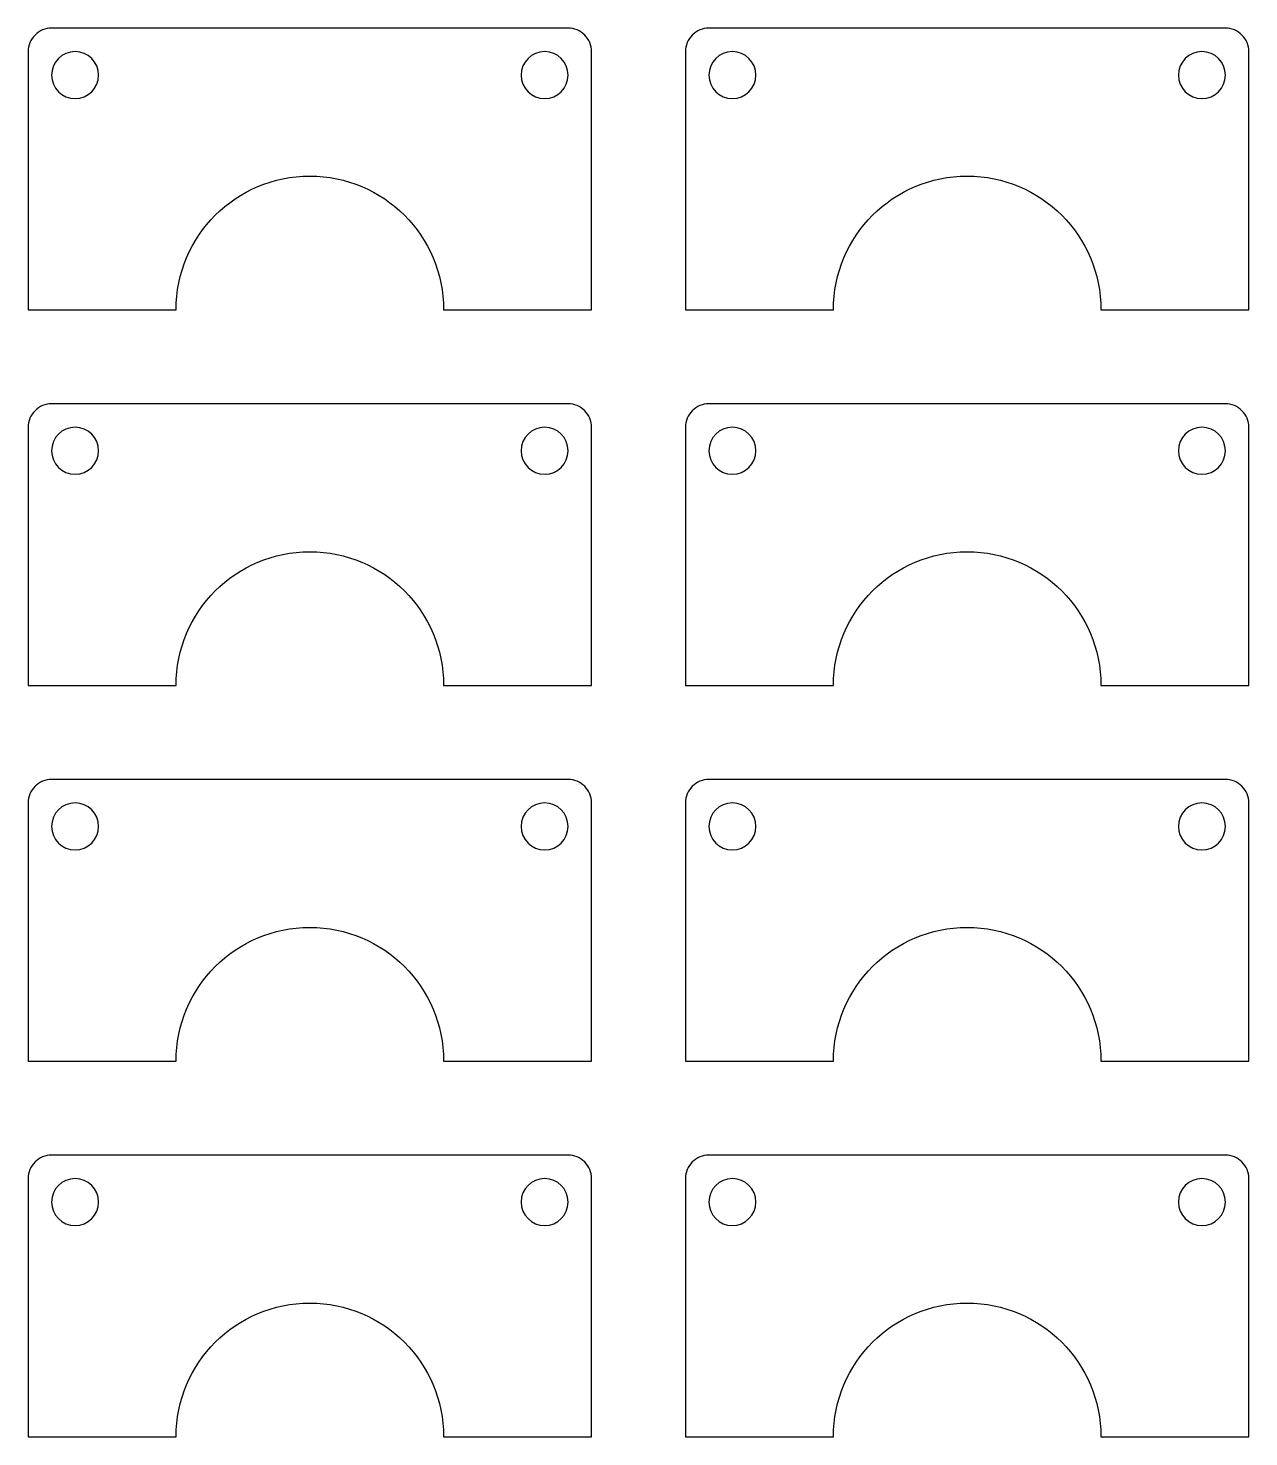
# Model space of a CAD drawing. Header units: millimetres. Extents: x 20 to 280, y 20 to 320.
import ezdxf

# ---------------------------------------------------------------- set-up
doc = ezdxf.new("R2010")
doc.units = ezdxf.units.MM
doc.layers.add('Fastening Insets', color=7, linetype='Continuous', lineweight=30)
doc.layers.add('Outline', color=7, linetype='Continuous', lineweight=30)

msp = doc.modelspace()

# ---------------------------------------------------------------- linework, layer by layer
at = {"layer": 'Fastening Insets', "color": 18, "lineweight": 30, "true_color": 0x000000, "extrusion": (0, 0, -1)}
for centre in [(-30, 310), (-130, 310), (-170, 310), (-270, 310), (-30, 230), (-130, 230), (-170, 230), (-270, 230), (-30, 150), (-130, 150), (-170, 150), (-270, 150), (-30, 70), (-130, 70), (-170, 70), (-270, 70)]:
    msp.add_circle(centre, 5, dxfattribs=at)
at = {"layer": 'Outline', "color": 18, "lineweight": 30, "true_color": 0x000000}
for points in [[(51.5, 260, -1), (108.5, 260), (108.5, 260), (108.75, 260), (108.75, 260), (140, 260), (140, 260), (140, 315), (140, 315, 0.414214), (135, 320), (135, 320), (25, 320), (25, 320, 0.414214), (20, 315), (20, 315), (20, 260), (20, 260), (51.25, 260), (51.25, 260), (51.5, 260)], [(191.5, 260, -1), (248.5, 260), (248.5, 260), (248.75, 260), (248.75, 260), (280, 260), (280, 260), (280, 315), (280, 315, 0.414214), (275, 320), (275, 320), (165, 320), (165, 320, 0.414214), (160, 315), (160, 315), (160, 260), (160, 260), (191.25, 260), (191.25, 260), (191.5, 260)], [(51.5, 180, -1), (108.5, 180), (108.5, 180), (108.75, 180), (108.75, 180), (140, 180), (140, 180), (140, 235), (140, 235, 0.414214), (135, 240), (135, 240), (25, 240), (25, 240, 0.414214), (20, 235), (20, 235), (20, 180), (20, 180), (51.25, 180), (51.25, 180), (51.5, 180)], [(191.5, 180, -1), (248.5, 180), (248.5, 180), (248.75, 180), (248.75, 180), (280, 180), (280, 180), (280, 235), (280, 235, 0.414214), (275, 240), (275, 240), (165, 240), (165, 240, 0.414214), (160, 235), (160, 235), (160, 180), (160, 180), (191.25, 180), (191.25, 180), (191.5, 180)], [(51.5, 100, -1), (108.5, 100), (108.5, 100), (108.75, 100), (108.75, 100), (140, 100), (140, 100), (140, 155), (140, 155, 0.414214), (135, 160), (135, 160), (25, 160), (25, 160, 0.414214), (20, 155), (20, 155), (20, 100), (20, 100), (51.25, 100), (51.25, 100), (51.5, 100)], [(191.5, 100, -1), (248.5, 100), (248.5, 100), (248.75, 100), (248.75, 100), (280, 100), (280, 100), (280, 155), (280, 155, 0.414214), (275, 160), (275, 160), (165, 160), (165, 160, 0.414214), (160, 155), (160, 155), (160, 100), (160, 100), (191.25, 100), (191.25, 100), (191.5, 100)], [(51.5, 20, -1), (108.5, 20), (108.5, 20), (108.75, 20), (108.75, 20), (140, 20), (140, 20), (140, 75), (140, 75, 0.414214), (135, 80), (135, 80), (25, 80), (25, 80, 0.414214), (20, 75), (20, 75), (20, 20), (20, 20), (51.25, 20), (51.25, 20), (51.5, 20)], [(191.5, 20, -1), (248.5, 20), (248.5, 20), (248.75, 20), (248.75, 20), (280, 20), (280, 20), (280, 75), (280, 75, 0.414214), (275, 80), (275, 80), (165, 80), (165, 80, 0.414214), (160, 75), (160, 75), (160, 20), (160, 20), (191.25, 20), (191.25, 20), (191.5, 20)]]:
    msp.add_lwpolyline(points, format="xyb", dxfattribs=at)

doc.saveas('drawing.dxf')
